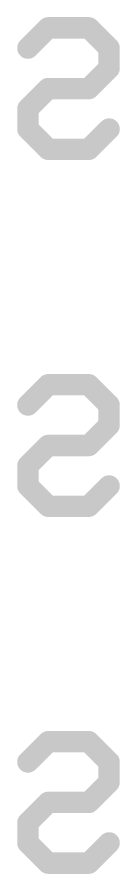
# Model space of a CAD drawing. Extents: x -0.1 to 30.6, y -0.1 to 52.6.
# Drawn here: x 8.49 to 9.22, y 34.05 to 40.15 of the extents above; entities that cross this region are included whole.
import ezdxf

# ---------------------------------------------------------------- set-up
doc = ezdxf.new("R2010")
doc.units = 0
doc.layers.add('22', color=40, linetype='CONTINUOUS')

msp = doc.modelspace()

# ---------------------------------------------------------------- linework, layer by layer
at = {"layer": '22', "const_width": 0.1524}
for points in [[(8.5632, 39.9285), (8.7073, 40.0725)], [(8.7073, 40.0725), (8.9954, 40.0725)], [(8.9954, 40.0725), (9.1394, 39.9285)], [(9.1394, 39.9285), (9.1394, 39.7844)], [(9.1394, 39.7844), (8.9954, 39.6404)], [(8.7073, 39.6404), (8.5632, 39.4963)], [(8.9954, 39.6404), (8.7073, 39.6404)], [(8.5632, 39.4963), (8.5632, 39.3523)], [(8.5632, 39.3523), (8.7073, 39.2082)], [(8.9954, 39.2082), (9.1394, 39.3523)], [(8.7073, 39.2082), (8.9954, 39.2082)], [(8.5632, 37.3885), (8.7073, 37.5325)], [(8.7073, 37.5325), (8.9954, 37.5325)], [(8.9954, 37.5325), (9.1394, 37.3885)], [(9.1394, 37.3885), (9.1394, 37.2444)], [(9.1394, 37.2444), (8.9954, 37.1004)], [(8.7073, 37.1004), (8.5632, 36.9563)], [(8.9954, 37.1004), (8.7073, 37.1004)], [(8.5632, 36.9563), (8.5632, 36.8123)], [(8.5632, 36.8123), (8.7073, 36.6682)], [(8.9954, 36.6682), (9.1394, 36.8123)], [(8.7073, 36.6682), (8.9954, 36.6682)], [(8.5632, 34.8485), (8.7073, 34.9925)], [(8.7073, 34.9925), (8.9954, 34.9925)], [(8.9954, 34.9925), (9.1394, 34.8485)], [(9.1394, 34.8485), (9.1394, 34.7044)], [(9.1394, 34.7044), (8.9954, 34.5604)], [(8.7073, 34.5604), (8.5632, 34.4163)], [(8.9954, 34.5604), (8.7073, 34.5604)], [(8.5632, 34.4163), (8.5632, 34.2723)], [(8.5632, 34.2723), (8.7073, 34.1282)], [(8.9954, 34.1282), (9.1394, 34.2723)], [(8.7073, 34.1282), (8.9954, 34.1282)]]:
    msp.add_lwpolyline(points, dxfattribs=at)
at = {"layer": '22', "const_width": 0.0762}
for points in [[(8.7073, 40.1106, 1), (8.7073, 40.0344)], [(8.7342, 40.0456, 1), (8.6803, 40.0995)], [(9.0223, 40.0995, 1), (8.9684, 40.0456)], [(8.9954, 40.0344, 1), (8.9954, 40.1106)], [(9.1775, 39.9285, 1), (9.1013, 39.9285)], [(8.5363, 39.9554, 1), (8.5902, 39.9015)], [(9.1125, 39.9015, 1), (9.1664, 39.9554)], [(9.1013, 39.7844, 1), (9.1775, 39.7844)], [(9.1664, 39.7575, 1), (9.1125, 39.8114)], [(8.7073, 39.6785, 1), (8.7073, 39.6023)], [(8.7342, 39.6134, 1), (8.6803, 39.6673)], [(8.9684, 39.6673, 1), (9.0223, 39.6134)], [(8.9954, 39.6023, 1), (8.9954, 39.6785)], [(8.6013, 39.4963, 1), (8.5251, 39.4963)], [(8.5363, 39.5233, 1), (8.5902, 39.4694)], [(8.5902, 39.3792, 1), (8.5363, 39.3253)], [(8.5251, 39.3523, 1), (8.6013, 39.3523)], [(9.1664, 39.3253, 1), (9.1125, 39.3792)], [(8.7073, 39.2463, 1), (8.7073, 39.1701)], [(8.6803, 39.1813, 1), (8.7342, 39.2351)], [(8.9684, 39.2351, 1), (9.0223, 39.1813)], [(8.9954, 39.1701, 1), (8.9954, 39.2463)], [(8.7073, 37.5706, 1), (8.7073, 37.4944)], [(8.7342, 37.5056, 1), (8.6803, 37.5595)], [(9.0223, 37.5595, 1), (8.9684, 37.5056)], [(8.9954, 37.4944, 1), (8.9954, 37.5706)], [(8.5363, 37.4154, 1), (8.5902, 37.3615)], [(9.1775, 37.3885, 1), (9.1013, 37.3885)], [(9.1125, 37.3615, 1), (9.1664, 37.4154)], [(9.1664, 37.2175, 1), (9.1125, 37.2714)], [(9.1013, 37.2444, 1), (9.1775, 37.2444)], [(8.7073, 37.1385, 1), (8.7073, 37.0623)], [(8.7342, 37.0734, 1), (8.6803, 37.1273)], [(8.9684, 37.1273, 1), (9.0223, 37.0734)], [(8.9954, 37.0623, 1), (8.9954, 37.1385)], [(8.6013, 36.9563, 1), (8.5251, 36.9563)], [(8.5363, 36.9833, 1), (8.5902, 36.9294)], [(8.5902, 36.8392, 1), (8.5363, 36.7853)], [(9.1664, 36.7853, 1), (9.1125, 36.8392)], [(8.5251, 36.8123, 1), (8.6013, 36.8123)], [(8.7073, 36.7063, 1), (8.7073, 36.6301)], [(8.6803, 36.6413, 1), (8.7342, 36.6951)], [(8.9684, 36.6951, 1), (9.0223, 36.6413)], [(8.9954, 36.6301, 1), (8.9954, 36.7063)], [(8.7073, 35.0306, 1), (8.7073, 34.9544)], [(8.7342, 34.9656, 1), (8.6803, 35.0195)], [(9.0223, 35.0195, 1), (8.9684, 34.9656)], [(8.9954, 34.9544, 1), (8.9954, 35.0306)], [(8.5363, 34.8754, 1), (8.5902, 34.8215)], [(9.1775, 34.8485, 1), (9.1013, 34.8485)], [(9.1125, 34.8215, 1), (9.1664, 34.8754)], [(9.1664, 34.6775, 1), (9.1125, 34.7314)], [(9.1013, 34.7044, 1), (9.1775, 34.7044)], [(8.7073, 34.5985, 1), (8.7073, 34.5223)], [(8.7342, 34.5334, 1), (8.6803, 34.5873)], [(8.9954, 34.5223, 1), (8.9954, 34.5985)], [(8.9684, 34.5873, 1), (9.0223, 34.5334)], [(8.6013, 34.4163, 1), (8.5251, 34.4163)], [(8.5363, 34.4433, 1), (8.5902, 34.3894)], [(8.5902, 34.2992, 1), (8.5363, 34.2453)], [(9.1664, 34.2453, 1), (9.1125, 34.2992)], [(8.5251, 34.2723, 1), (8.6013, 34.2723)], [(8.7073, 34.1663, 1), (8.7073, 34.0901)], [(8.9954, 34.0901, 1), (8.9954, 34.1663)], [(8.6803, 34.1013, 1), (8.7342, 34.1551)], [(8.9684, 34.1551, 1), (9.0223, 34.1013)]]:
    msp.add_lwpolyline(points, format="xyb", dxfattribs=at)

doc.saveas('drawing.dxf')
